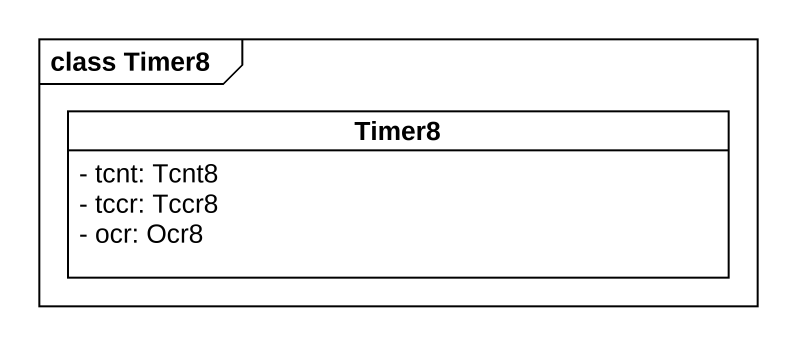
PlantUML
@startuml
mainframe class Timer8
hide circle
hide empty members
skinparam classAttributeIconSize 0
class Timer8 {
  - tcnt: Tcnt8
  - tccr: Tccr8
  - ocr: Ocr8
}
@enduml
